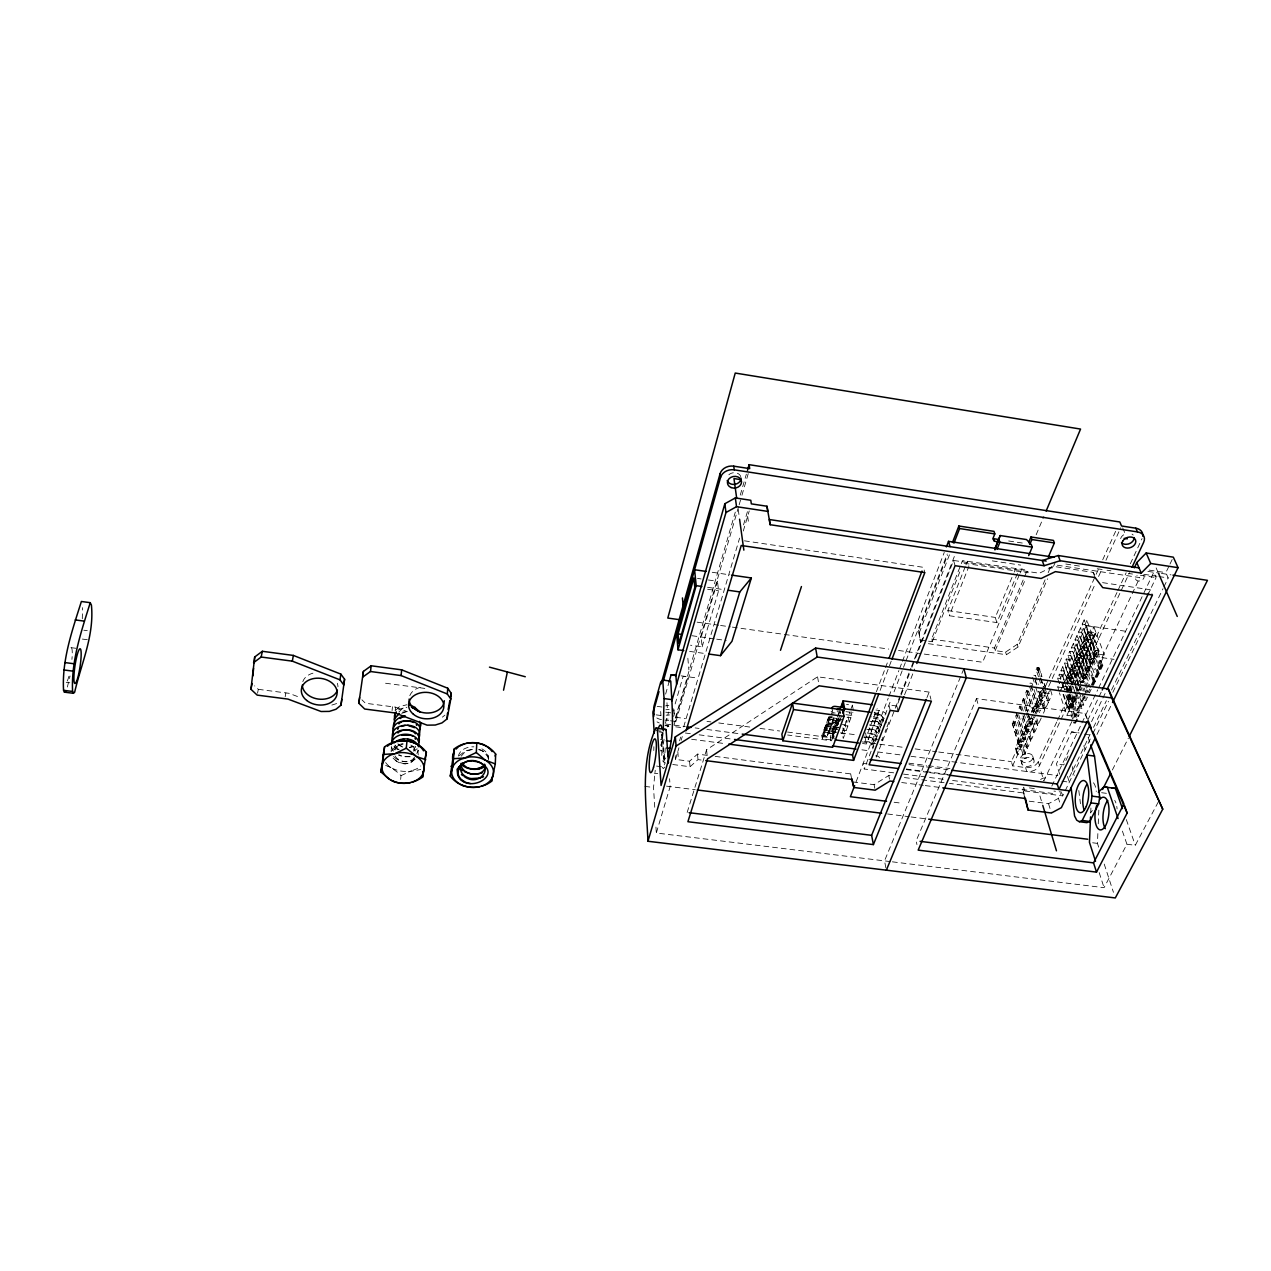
<?xml version="1.0" encoding="UTF-8"?>
<svg xmlns="http://www.w3.org/2000/svg" width="1271" height="1271" viewBox="0 0 1271 1271"><rect width="100%" height="100%" fill="white"/><g stroke="black" fill="none" stroke-linecap="round" stroke-linejoin="round"><path stroke-width="0.75" stroke-dasharray="5 3.75" d="M825.578 726.377A4.051 2.494 20.1 0 1 828.978 724.2L830.694 719.465A4.051 2.494 20.1 0 0 827.294 721.626L825.578 726.377L826.023 728.871L829.804 729.173A4.051 2.51 20.3 0 1 833.188 727.012L834.92 722.262A4.051 2.51 20.2 0 0 832.314 722.675L831.568 724.629M827.5 735.83L827.453 735.623A4.035 2.51 20.3 0 1 830.837 733.446L832.553 728.728A4.051 2.51 20.3 0 0 829.963 729.157L829.216 731.111L825.403 730.603L824.958 728.092A4.035 2.494 20.1 0 1 828.358 725.932L826.643 730.65A4.035 2.51 20.2 0 0 823.258 732.811L823.687 735.337L827.5 735.83L830.09 728.41L839.194 729.618M82.297 618.802L82.536 607.633M661.762 755.419L662.255 734.288L660.698 739.69M653.787 750.541L653.882 746.697M663.192 732.747L660.888 751.113M1090.709 813.011L1090.963 807.133M1098.684 847.153L1097.445 843.388L1097.937 831.647M1098.271 823.815L1098.843 810.12M1072.74 766.572L1072.438 769.876L1074.265 775.469M400.651 779.441L401.016 775.675L397.855 772.546L390.944 767.493L384.779 765.078M408.245 771.878L420.749 769.479M654.74 807.276L653.532 787.48L655.232 770.274M1094.903 633.482L1094.728 635.293L1088.866 634.436L1088.055 632.497L1094.903 633.482L1092.25 640.632M1091.281 641.315L1091.09 643.11L1085.259 642.268L1084.449 640.33L1091.281 641.315L1088.627 648.417L1082.813 647.575L1081.589 646.542L1084.449 640.33M395.17 711.013L395.583 707.169L365.428 703.244L361.917 699.797M1083.909 658.585L1084.099 656.789L1077.315 655.82L1074.488 661.953L1081.478 663.812L1084.099 656.789M1087.674 649.068L1087.483 650.879L1081.669 650.037L1080.874 648.099L1087.674 649.068L1085.037 656.138L1079.238 655.312L1078.03 654.279L1080.874 648.099M392.072 710.616L392.485 706.755M1080.541 664.447L1080.35 666.242L1074.567 665.432L1073.788 663.494L1080.541 664.447L1077.935 671.438L1072.168 670.627L1070.976 669.579L1073.788 663.494M1077.014 672.057L1076.823 673.852L1071.056 673.042L1070.277 671.104L1077.014 672.057L1074.424 679.016L1068.673 678.221L1067.497 677.157L1070.277 671.104M1070.023 687.118L1069.832 688.93L1064.097 688.135L1063.334 686.197L1070.023 687.118L1068.641 690.105M488.366 759.899C489.478 754.609 485.109 749.969 480.47 748.222M285.165 696.762L285.864 692.917M415.601 746.458L413.282 750.287M418.238 754.926L417.778 750.224L415.252 747.046M257.552 693.188L258.315 689.327L254.597 685.832M67.379 687.007L70.064 675.965M391.738 751.113L395.122 746.585L401.032 743.996A13.917 10.2 0.9 0 1 404.369 743.614M458.323 756.102C459.927 749.382 467.633 746.49 473.908 746.824M665.623 694.093L668.753 683.02M665.432 723.183L668.625 712.094M675.155 703.927L683.083 676.537L688.04 676.792L673.551 726.551L683.401 727.838L739.595 538.126M670.5 720.784L675.902 721.499L675.568 717.241L735.289 512.149M740.262 495.07L746.347 474.178M675.902 721.499L738.61 506.652M739.166 504.762L741.39 497.152M741.946 495.245L749.159 470.54M708.392 579.989L717.48 581.292L701.163 637.136L702.132 646.812L690.518 645.207M702.132 646.812L718.592 590.824L717.48 581.292M679.572 740.786L680.668 737.085M743.519 524.875L747.443 511.625M707.312 755.371L697.493 754.1L689.581 761.218L675.489 759.407L678.936 747.809M681.161 740.278L682.273 736.529M743.281 531.024L749.239 510.958M890.399 861.595L656.313 833.013L670.151 786.606L669.595 778.742M687.166 812.423L706.581 749.763L817.555 676.792L929.149 692.107L930.944 699.336M395.074 745.06L395.059 750.271M391.516 746.506L391.087 751.939M461.182 756.181L465.44 751.368L473.797 749.08M839.781 715.414L830.837 739.913L822.353 738.785L821.844 735.734L829.089 716.018M823.258 732.811L824.958 728.092M833.887 717.908L832.187 722.897L828.374 722.389L829.073 716.701M822.353 738.785L831.822 712.586L836.969 713.285M823.687 735.337L825.403 730.603M826.023 728.871L827.739 724.12L827.294 721.626M828.374 722.389L830.106 717.607L829.645 715.096M827.929 719.879A4.051 2.494 20.1 0 1 831.313 717.734L833.045 712.952M827.469 734.94L829.185 730.221M829.804 728.505L831.536 723.755M832.171 722.007L833.315 718.83M829.836 729.379L832.441 721.928L841.561 723.151M832.187 722.897L832.155 722.691A4.067 2.494 20.2 0 1 835.54 720.53L836.699 717.352M833.093 738.054L831.933 731.619L836.556 718.941M837.224 717.13L839.194 711.696M830.837 739.913L830.297 736.862L837.43 717.273L837.939 720.45M832.616 731.508L834.253 727.012L835.285 732.7M838.479 715.43L839.591 712.38M838.844 720.784L831.536 740.786L787.607 735.003M840.099 719.942L841.37 716.494M843.849 728.299L842.196 732.779L843.245 738.467L844.913 733.971L843.849 728.299L833.188 727.012M845.12 724.835L846.788 720.323L837.16 719.036L835.508 723.564L845.12 724.835L846.2 730.523L842.339 730.015M845.946 711.649L849.806 712.157L848.122 716.717L849.203 722.389L845.342 721.864M850.68 709.806L852.364 705.214L846.55 704.436M846.2 730.523L847.868 725.995L846.788 720.323M849.203 722.389L850.903 717.829L849.806 712.157M845.946 714.683L851.777 715.462L852.905 712.411M876.402 691.758L884.823 669.467M885.522 667.609L888.334 660.189M880.12 690.423L891.289 660.952M418.652 750.24L416.745 753.433M865.519 732.811L866.314 736.815L864.614 741.295L871.366 742.185L871.922 744.885A4.035 2.494 21.2 0 0 867.537 741.676L869.253 737.196A4.051 2.494 21.2 0 1 873.638 740.405L871.922 744.885M878.642 731.54L877.53 726.17L868.538 724.867L869.348 728.855L867.632 733.367L874.416 734.273L875.798 740.977L876.958 737.974M870.714 725.264L872.446 720.721L871.636 716.733M873.924 716.844L875.099 713.794L874.257 709.806M862.501 743.503L866.377 744.012L879.198 710.473A7.753 4.687 21 0 1 886.094 713.857M856.066 781.903L888.222 698.224M888.937 696.381L898.867 670.548M899.582 668.689L901.711 663.16M902.41 661.317L944.258 552.424M876.704 732.446L874.956 736.958A4.051 2.494 21.1 0 0 870.571 733.764L872.303 729.252A4.067 2.478 21.1 0 1 876.704 732.446L876.148 729.761L869.348 728.855M893.704 772.832L864.264 769.003L891.209 699.177M894.053 691.821L905.397 662.429M906.096 660.586L947.229 554.013M872.732 748.905L873.892 745.918M878.928 732.874L880.088 729.84M918.568 630.305L920.601 642.586L918.568 630.305L947.546 555.284M919.219 632.91L949.691 554.188M881.82 740.199L882.995 737.196M884.981 732.08L886.157 729.061M888.842 722.135L887.063 726.71L885.855 721.102M876.243 757.135L900.075 695.904M900.789 694.061L910.846 668.228M911.561 666.385L913.722 660.856M914.437 659.014L955.363 553.854M898.073 711.458L896.849 706.025L900.44 696.81M901.155 694.967L911.212 669.166M911.927 667.323L914.802 659.951M915.517 658.108L953.568 560.447L1039.328 573.237L1053.5 566.405L1093.06 572.331L1095.237 575.191M904.555 694.856L914.659 669.023M919.934 639.964L932.279 641.712L931.611 639.106L962.497 560.559L1027.286 570.218L1028.16 572.776L963.259 563.117L962.497 560.559M932.279 641.712L961.098 568.598M661.667 735.321L662.699 732.716M1017.436 573.491L996.861 622.583L949.294 615.736L947.88 610.573L965.245 566.675M965.96 564.848L967.406 561.178L968.931 566.278L949.294 615.736M926.94 697.62L929.149 692.107M963.847 668.753L884.521 860.88L885.982 868.315M996.861 622.583L995.272 617.42L1013.464 573.841M1014.226 572.029L1015.736 568.391L1016.864 571.791M1019.342 574.826L982.61 662.27L923.953 654.041M1020.105 572.999L1023.171 565.706M1036.183 534.741L1043.825 516.519M1045.08 579.83L1017.213 644.349L1005.599 652.102L995.193 650.625L994.415 648.019L1027.286 570.218M995.193 650.625L1025.856 578.21M1087.388 718.925L1085.053 713.492L976.478 698.605L916.137 840.862L916.947 844.564M1048.178 572.665L1051.276 565.5L1052.197 568.058L1048.162 567.454M1012.256 723.12L1019.183 746.363L1012.256 723.12L1013.13 721.102L1015.084 721.356L1022.043 744.599L1020.073 744.329L1019.12 746.49L1028.064 746.792L1030.749 740.929L1029.113 735.559L1022.249 732.986L1025.125 726.631L1027.19 726.329L1028.843 731.699L1026.761 732.001L1024.362 739.229L1016.482 713.587M1019.835 706.041L1019.056 708.249L1020.867 708.392L1021.789 706.311L1019.835 706.041L1020.931 709.599M1025.729 711.331L1022.329 700.496C1026.174 692.647 1027.683 709.52 1029.065 711.172M1025.729 692.854C1027.19 687.055 1030.431 694.744 1025.729 692.854L1031.941 712.57M1038.486 676.839L1036.072 669.61C1038.772 662.715 1041.489 674.377 1041.87 676.617M928.402 643.682L1006.394 654.724L1018.055 646.971L1047.542 578.813M1053.5 566.405L1055.216 562.449M1044.476 690.471L1043.475 692.743L1045.35 692.997L1043.618 687.69M1120.641 538.634L1121.26 537.204A7.086 5.291 -20.8 0 1 1127.107 533.423M1015.084 721.356L1014.163 723.421L1012.367 723.263M1025.189 698.716L1024.251 700.814L1022.329 700.496M1038.979 667.768L1038.026 669.928L1036.072 669.61M1020.613 757.897L1021.137 756.722A6.323 4.433 -13.9 0 1 1027.953 753.481L1029.494 753.671A6.323 4.433 -13.9 0 1 1032.513 758.978A6.323 4.433 -13.9 0 1 1024.966 762.568A6.323 4.433 -13.9 0 1 1020.613 757.897L1026.714 758.056L1022.662 744.552M1017.038 753.449L1015.45 748.063L1018.278 741.787L1020.327 741.486L1021.948 746.871L1019.882 747.173L1017.038 753.449L1017.61 754.259L1024.633 754.307L1027.302 748.476L1024.966 742.105L1018.834 740.548L1021.693 734.241L1023.743 733.923L1025.379 739.309L1023.314 739.611L1020.438 745.934L1021.106 746.665M1036.04 720.307L1037.724 725.677L1035.007 731.619L1027.921 731.572L1027.333 730.746L1030.241 724.327L1032.322 724.025L1030.654 718.671L1028.589 718.973L1025.681 725.376L1026.269 726.202L1033.339 726.249L1036.04 720.307L1029.145 717.718M1035.055 713.714L1037.263 708.837L1039.36 708.519L1037.66 703.181L1035.579 703.499L1032.64 709.996L1033.228 710.823L1040.345 710.87L1043.078 704.849L1036.151 702.212L1039.106 695.666L1041.203 695.364L1042.919 700.686L1040.822 701.004L1037.851 707.55L1038.439 708.392L1045.604 708.455L1048.368 702.386L1045.922 696.015L1039.694 694.379L1042.665 687.802L1044.397 693.124L1041.394 699.717L1041.982 700.559L1049.179 700.623L1051.975 694.506L1050.227 689.184M1056.709 722.071L1038.312 761.647A10.12 7.102 -13.9 0 1 1025.602 767.573L1012.606 765.873L1011.366 761.615L1032.576 714.763M1033.387 712.967L1044.81 687.738M1045.62 685.943L1095.364 576.033M1096.19 574.238L1098.637 568.82M1102.704 559.812L1115.763 530.992M1041.251 717.956L1038.518 723.946L1031.401 723.898L1030.813 723.072L1033.736 716.606M1012.606 765.873L1035.531 715.366M1036.358 713.555L1047.812 688.31M1048.639 686.499L1095.316 583.707M1098.589 576.478L1101.051 571.076M1105.961 560.257L1120.704 527.783M1015.45 748.063L1021.55 749.604L1023.028 748.905L1025.665 743.09M1027.302 748.476L1024.966 742.105L1026.444 741.406L1029.113 735.559M1030.749 740.929L1028.398 734.559L1029.875 733.86L1032.56 727.965L1031.861 726.948L1034.229 733.319L1031.528 739.229L1022.52 738.975L1023.489 736.799L1025.459 737.069L1018.436 713.857M1043.427 713.206L1044.794 710.203L1042.379 703.832L1043.872 703.101L1046.637 697.048M1048.368 702.386L1045.922 696.015L1047.447 695.285L1049.528 690.709M1059.379 683.607L1057.551 678.142L1059.331 674.218L1062.095 674.615L1065.193 683.687M1064.081 679.651L1060.999 670.58L1062.794 666.624L1065.559 667.021L1071.818 685.148L1096.142 632.815L1087.563 631.576L1060.205 691.011M1071.961 684.704L1064.478 662.969L1066.29 658.998L1069.054 659.379L1076.632 681.097M1078.698 686.054L1067.974 655.312L1069.801 651.292L1072.581 651.689L1083.416 682.416L1080.588 682.019L1069.801 651.292M1071.485 647.59L1073.328 643.555L1076.124 643.952L1087.086 674.615L1085.18 678.666L1082.336 678.269L1071.485 647.59L1074.281 647.988L1085.18 678.666M1075.044 639.821L1076.887 635.754L1079.699 636.151L1090.756 666.751L1088.85 670.85L1085.99 670.453L1075.044 639.821L1077.84 640.219L1088.85 670.85M1078.602 631.989L1080.477 627.906L1083.289 628.303L1094.474 658.855L1092.536 662.969L1089.676 662.556L1078.602 631.989L1081.414 632.402L1092.536 662.969M1082.209 624.109L1084.084 619.994L1086.896 620.407L1098.208 650.895L1096.253 655.042L1093.378 654.629L1082.209 624.109L1085.021 624.522L1096.253 655.042M1063.366 687.627L1060.3 678.539L1062.095 674.615M1068.101 683.671L1063.763 670.977L1065.559 667.021M1074.773 685.101L1067.243 663.367L1069.054 659.379M1080.89 684.64L1070.754 655.693L1072.581 651.689M1074.281 647.988L1076.124 643.952M1077.84 640.219L1079.699 636.151M1081.414 632.402L1083.289 628.303M1085.021 624.522L1086.896 620.407M1088.866 634.436L1086.403 639.79L1085.18 638.757L1088.055 632.497M1067.576 680.62L1065.209 685.752L1064.018 684.688M1068.673 678.221L1071.056 673.042M1072.168 670.627L1074.567 665.432M1075.695 663.001L1078.11 657.758L1077.315 655.82M1079.238 655.312L1081.669 650.037M1082.813 647.575L1085.259 642.268M1072.263 684.306L1069.928 677.554L1071.58 673.964L1075.568 674.536L1077.935 681.288M1078.634 658.696L1076.95 662.318L1082.304 677.475L1086.355 678.047L1088.071 674.408L1084.02 673.837L1078.634 658.696L1082.654 659.268L1089.835 679.318M1082.193 650.974L1080.509 654.629L1085.911 669.769L1089.978 670.341L1091.694 666.671L1087.626 666.099L1082.193 650.974L1086.212 651.562L1095.538 676.792M1084.084 646.891L1085.784 643.221L1089.819 643.793L1095.348 658.886L1093.616 662.572L1089.549 661.984L1091.265 658.299L1085.784 643.221M1089.39 635.389L1094.935 650.45L1093.203 654.168L1097.286 654.756L1099.034 651.038L1093.441 635.977L1089.39 635.389L1087.674 639.091L1091.725 639.678L1101.083 665.083M1067.322 684.545L1093.902 627.032L1086.181 625.92L1061.142 679.794M1076.267 684.862L1073.916 678.11L1075.568 674.536M1078.729 685.148L1073.423 669.96L1075.091 666.354L1079.095 666.925L1077.427 670.532L1082.765 685.705M1082.654 659.268L1080.97 662.89L1086.355 678.047M1086.212 651.562L1084.528 655.201L1089.978 670.341M1089.819 643.793L1088.119 647.463L1097.27 673.122M1091.725 639.678L1093.441 635.977M1024.521 796.869L1022.774 789.196L1023.727 787.162L1024.839 790.991L1023.886 793.025L949.469 783.381M1069.292 690.201L1070.96 686.594M1071.803 684.799L1095.999 632.656M1071.056 686.848L1067.767 693.95L1075.393 716.431L1066.909 715.255L1059.394 692.79M1059.236 691.265L1057.79 686.976L1060.3 681.59M1057.551 720.276L1069.261 695.078M1070.103 693.283L1073.455 686.086M1074.281 684.291L1116.955 592.54M1117.797 590.745L1126.17 572.744M1130.348 563.752L1142.057 538.57M1060.554 690.9L1063.064 685.498M1063.906 683.703L1088.246 631.544L1086.181 625.92M1025.602 767.573L1026.761 771.513A10.152 7.102 -13.9 0 0 1039.503 765.571L1072.009 695.904M1077.014 685.18L1129.506 572.649M1070.325 694.665L1073.788 704.833L1072.136 708.376L1068.133 707.82L1069.785 704.277L1066.337 694.125M1071.644 700.321L1073.312 696.746L1077.331 697.302L1075.647 700.861L1071.644 700.321L1067.02 686.769M1082.304 677.475L1084.02 673.837M1085.911 669.769L1087.626 666.099M1068.895 694.586L1072.613 705.484L1070.754 709.425L1067.942 709.043L1069.801 705.087L1066.099 694.204M1071.501 701.433L1073.36 697.445L1076.187 697.843L1074.329 701.814L1071.501 701.433L1069.038 694.173M1066.29 658.998L1076.966 689.756L1075.091 693.759L1072.597 686.515M1082.336 678.269L1084.227 674.218L1073.328 643.555M1085.99 670.453L1087.897 666.354L1076.887 635.754M1089.676 662.556L1091.598 658.442L1080.477 627.906M1093.378 654.629L1095.332 650.482L1084.084 619.994M1072.629 719.005L1068.927 708.058L1070.563 704.547L1071.946 704.738L1076.299 717.511M1073.645 697.97L1071.993 701.481L1076.966 716.066L1078.364 716.256L1080.048 712.729L1075.028 698.16L1073.645 697.97L1078.634 712.538L1076.966 716.066M1089.74 689.057L1088.04 692.663L1082.908 678.158L1084.592 674.567L1085.99 674.758L1090.518 687.436M1092.965 675.902L1089.692 666.846L1088.294 666.655L1086.594 670.278L1088.008 670.468L1089.946 675.902M1095.761 650.657L1094.045 654.343L1097.35 663.351M1066.909 715.255L1077.617 692.409M1078.428 690.661L1095.729 653.739L1104.42 654.978L1101.099 662M1071.946 704.738L1070.309 708.249L1068.927 708.058M1075.028 698.16L1073.391 701.687L1078.364 716.256M1087.515 687.42L1084.306 678.364L1085.99 674.758M1088.008 670.468L1089.692 666.846M1091.725 662.541L1093.425 658.886L1092.011 658.68L1090.311 662.334L1091.725 662.541L1094.347 669.769M1086.784 689.915L1043.888 780.839L1041.028 771.513M1098.573 664.955L1139.801 577.59L1056.09 565.039M1075.393 716.431L1087.833 690.089M1079.301 692.234L1083.718 704.96L1082.034 708.519L1080.636 708.312L1082.32 704.77L1077.903 692.044M1087.42 697.128L1085.736 700.718L1084.322 700.528L1086.022 696.937M1091.153 689.247L1089.454 692.87L1088.167 689.232M1059.696 774.277L1056.408 763.919L1071.58 731.905L1079.047 732.906M1051.816 786.098L1097.699 689.867M1098.541 688.088L1153.766 572.252L1156.07 577.59L1148.539 593.319M1068.021 756.007L1063.779 764.888L1056.408 763.919M1087.722 720.323L1101.607 691.329M1091.551 721.674L1106.135 691.345M1163.871 586.884L1168.208 577.955L1165.857 572.633L1169.177 565.754M1170.003 564.038L1173.324 557.159M1029.24 801.191L1048.543 803.685L1058.473 798.347L1061.492 792.071L1053.945 791.086M1069.483 777.121L1090.089 734.479M1093.521 727.362L1106.39 700.718M1111.537 690.058L1139.007 633.196M1024.839 790.991L1062.699 795.9L1064.367 792.469M1065.193 790.753L1091.233 736.958M1092.933 733.431L1108.503 701.274M1112.84 692.33L1163.013 588.68M1096.984 734.431L1111.648 704.277M394.598 749.763L397.41 746.252L403.304 743.948M1112.379 769.972L1128.378 738.086M892.369 861.833L1104.054 887.682L1126.932 844.23L1121.864 829.566M1126.932 844.23L1135.289 845.294L1159.327 799.999M414.282 757.516C409.945 764.046 398.824 762.282 395.059 755.975M395.805 710.124L399.618 706.517L406.799 704.77M398.872 712.03L402.129 708.853L406.911 707.264M388.179 766.175L388.529 765.698A20.987 15.316 4.3 0 1 385.653 762.568M414.68 759.375L411.216 762.441L405.147 763.855M459.308 755.705L465.329 750.78L473.797 748.953M664.765 767.128L663.319 768.59L662.239 767.271M388.068 766.143L390.944 767.493M672.772 764.522L690.042 766.731L698.001 759.613L703.832 760.36M417.158 748.762L413.631 751.129M442.372 717.146L444.929 715.144M415.299 759.041C408.547 763.776 398.22 762.155 392.993 755.832M398.554 709.822L406.259 706.946M487.667 757.945L488.509 757.405C486.571 755.991 483.314 749.588 478.325 749.588M852.793 781.935L874.083 784.668L888.763 775.517L892.671 776.025M401.016 775.675L411.534 770.687M401.684 713.349L406.466 711.76M412.821 746.22L409.564 747.348M1040.568 691.424C1043.729 697.843 1042.983 697.239 1039.916 700.591L1041.95 700.766L1038.963 691.202M1017.499 715.938L1015.593 715.637L1022.583 738.848M1036.453 708.233L1029.16 685.164L1030.066 683.067L1032.036 683.353L1039.376 706.406L1037.374 706.136L1036.389 708.376L1038.407 708.551L1031.083 685.482M1026.174 712.967L1029.574 723.803L1031.258 724.025L1023.536 698.383M414.06 746.49L409.421 747.666M413.075 770.258L415.982 769.13A20.987 15.316 4.3 0 0 420.844 765.936M331.858 705.071L336.815 703.483M402.462 712.157L407.546 711.347M409.866 756.42L403.606 756.61L398.824 754.688M1044.397 693.124L1051.26 693.458L1051.975 694.506M410.183 756.738L403.4 756.769L398.49 755.149M1032.068 711.267L1034.149 710.95M405.02 763.855L397.029 761.901L392.342 757.341M666.528 786.145L695.237 789.72M887.555 813.98L909.146 816.713M911.1 816.951L928.767 819.191M644.89 786.399L653.532 787.48M1092.647 842.784L1097.445 843.388M656.567 766.079L661.492 766.715M894.133 802.255L899.852 802.986M654.263 773.181L657.758 773.626M904.428 777.55L947.515 783.127M715.176 756.388L850.696 773.896L851.538 777.121M901.695 782.539L923.318 785.335M925.288 785.589L942.971 787.861M66.219 682.305L69.81 682.781M665.019 725.423L668.435 725.868M70.938 647.638L78.135 648.575M665.654 725.725L668.911 726.138A16.714 2.971 -82.7 0 0 667.227 727.505M1061.889 781.204L1069.34 782.173M685.355 733.017L691.265 733.796M699.129 734.829L732.557 739.198M908.844 763.172L926.464 765.476M928.418 765.746L949.945 768.558M656.265 730.523L661.476 731.19M658.918 731.905L662.112 732.334L664.352 764.935M908.987 764.618L948.007 769.718M691.646 739.277L724.82 743.599M1101.592 792.707L1106.406 793.326M867.092 763.919L863.168 763.41L864.264 769.003M906.207 769.019L923.81 771.306M925.765 771.561L949.246 774.627M906.302 769.591L927.83 772.387M929.784 772.641L949.358 775.199M1029.383 787.893L1035.055 788.64M258.315 689.327L289.01 693.315L299.988 697.461M903.522 774.103L944.734 779.457M952.599 780.473L1052.69 793.469M867.14 733.033L870.413 733.462A7.674 4.719 21.2 0 1 877.228 736.846M83.807 630.209L87.286 630.67M657.202 706.374L661.953 707.01M826.643 730.65L835.301 731.794M831.933 731.619L857.051 734.956M841.052 733.462L844.913 733.971M866.314 736.815L873.082 737.704L874.194 743.09M824.752 732.191L833.236 733.319L832.696 730.269L824.164 729.284L824.688 732.334L833.188 733.462M863.819 737.291L868.697 737.943A7.658 4.719 21.2 0 1 875.497 741.311M872.621 738.832L882.837 740.183M830.837 733.446L834.141 733.891M665.75 712.173L672.518 713.063M821.844 735.734L830.297 736.862M675.568 717.241L685.387 718.544M706.994 721.404L710.918 721.912M718.766 722.961L752.162 727.362M760.01 728.41L779.647 731M787.496 732.032L834.634 738.26M862.119 741.899L877.832 743.98M879.802 744.234L903.363 747.348M915.152 748.905L936.743 751.749M938.713 752.019L1011.366 761.615M82.393 639.075L87.62 639.758M656.201 714.874L660.952 715.509M385.574 683.242L424.832 688.421M665.098 720.069L668.705 720.546M665.686 724.041L685.323 726.631M695.126 727.918L699.05 728.426M706.898 729.459L740.262 733.844M861.929 749.842L869.777 750.875M877.625 751.908L901.171 755.006M910.989 756.293L932.58 759.121M934.535 759.391L1057.869 775.596M875.099 713.794L881.931 714.715L883.361 721.388M874.162 714.604L877.451 715.049A7.737 4.687 21 0 1 884.33 718.433M837.176 711.681L840.671 712.141M873.272 716.955L876.561 717.384A7.737 4.703 21 0 1 883.424 720.784M873.352 718.369L880.168 719.275L881.581 725.979M847.026 717.305L850.903 717.829M872.446 720.721L879.262 721.626L880.406 726.98M869.904 721.277L874.829 721.928A7.721 4.703 21.1 0 1 881.677 725.312M828.851 716.272L832.267 716.733M831.313 717.734L840.036 718.893M829.455 719.164L837.986 720.307M841.132 720.864L829.391 719.307L828.914 716.129M835.54 720.53L838.876 720.975M826.5 722.802L834.999 723.93L835.603 726.821L827.087 725.693M844.008 725.487L847.868 725.995M827.739 724.12L837.668 725.36M866.822 729.379L871.731 730.031A7.69 4.719 21.1 0 1 878.547 733.415M838.765 727.314L827.04 725.836L826.563 722.659L835.047 723.787L835.555 726.98M681.081 675.838L698.129 678.158M896.849 706.025L888.985 704.96L890.177 710.394M1084.481 734.193L1090.168 734.972M875.91 710.028L879.198 710.473M874.194 712.793L878.118 713.317L877.117 708.535M1082.32 704.77L1083.718 704.96M689.597 651.403L705.04 653.532M1069.785 704.277L1073.788 704.833M1069.801 705.087L1072.613 705.484M1076.855 689.168L1080.874 689.724M691.917 635.722L714.81 638.916M716.717 639.17L726.249 640.505M1057.79 686.976L1065.686 688.088L1067.147 692.361M1076.966 689.756L1079.794 690.153M1077.268 690.217L1078.666 690.407M1064.621 689.041L1068.593 689.581M1064.478 662.969L1067.243 663.367M1087.897 666.354L1090.756 666.751M1070.976 669.579L1077.729 670.532M1060.999 670.58L1063.763 670.977M1084.227 674.218L1087.086 674.615M697.144 622.17L718.639 625.189M720.593 625.475L730.38 626.841M732.334 627.111L888.763 649.084M898.533 650.466L921.999 653.755M1082.908 678.158L1084.306 678.364M1067.497 677.157L1074.217 678.094M1069.928 677.554L1073.916 678.11M1066.798 678.682L1073.518 679.62L1073.312 681.415L1069.483 680.875M1057.551 678.142L1060.3 678.539M1080.414 681.526L1084.465 682.098L1079.095 666.925M1033.831 675.266L1035.5 675.584M1080.906 682.416L1082.32 682.622M1081.589 646.542L1088.405 647.511M1095.332 650.482L1098.208 650.895M1094.935 650.45L1099.034 651.038M1075.917 653.914L1114.047 659.347M1091.265 658.299L1095.348 658.886M1067.974 655.312L1070.754 655.693M1078.11 657.758L1095.237 660.189M931.611 639.106L994.415 648.019M1074.488 661.953L1081.256 662.906M712.221 572.284L729.84 574.842M947.88 610.573L995.272 617.42M697.493 578.416L701.131 578.941M1085.18 638.757L1092.011 639.742M1083.956 639.424L1092.504 640.648M707.566 587.297L724.629 589.744M707.613 589.251L718.592 590.824M1085.72 625.475L1125.677 631.258M744.425 540.826L923.429 567.327L924.827 572.57M992.317 560.876L1020.645 565.102M1102.577 582.642L1150.239 589.744L1152.463 595.003M1008.681 540.969L1023.759 543.257M1149.159 570.107L1165.857 572.633M1147.904 571.378L1159.517 573.126M1161.44 573.412L1171.02 574.857M1143.995 574.317L1157.023 576.271M1158.898 576.557L1168.208 577.955M1065.813 564.038L1079.556 566.103M1097.207 568.757L1105.055 569.932M1107.009 570.218L1110.933 570.806M1128.6 573.459L1132.525 574.047M1140.373 575.223L1156.07 577.59M1071.58 731.905L1078.952 733.208M478.96 749.572C483.79 750.716 489.081 754.466 488.89 759.947M402.621 747.078L396.647 744.075M395.583 707.169L406.243 711.236M402.017 746.538L397.871 743.805M392.294 768.272L395.217 769.591A20.987 15.316 4.3 0 0 408.309 771.211L408.356 771.815M410.835 745.044L412.773 746.252M397.505 749.652L393.978 746.49M398.284 749.27L395.535 745.6M662.652 760.836L665.083 763.537L664.431 754.18L660.809 750.144M413.552 746.967L415.188 751.129M1026.015 731.27L1021.662 717.003M1029.462 723.644C1029.748 720.149 1034.848 723.342 1031.194 718.179M1039.98 700.448L1035.436 686.276M1043.523 692.616L1041.807 687.309M1037.724 725.677L1035.341 719.307L1036.834 718.592L1038.518 723.946M1038.836 711.585L1039.551 712.602M393.486 751.145L391.579 747.253M1156.133 567.899L1157.69 571.505M1122.706 527.878L1125.788 535.186M1093.06 572.331L1095.094 577.558M1093.902 627.032L1104.42 654.978M1102.513 665.273L1097.191 650.863L1095.459 654.533L1098.78 663.557M1093.425 658.886L1096.063 666.115M1088.294 666.655L1092.186 677.507M1084.592 674.567L1089.104 687.246M1084.227 688.056L1085.513 691.694M1082.828 687.865L1084.099 691.488M1080.636 686.181L1085.736 700.718M1126.313 819.604L1135.289 845.294M1079.238 685.99L1084.322 700.528M1076.855 686.547L1079.19 693.315M1085.053 713.492L1088.183 722.548M1075.409 686.912L1077.919 694.157M1076.998 693.966L1082.034 708.519M1072.835 685.99L1075.171 692.759M1075.6 693.759L1080.636 708.312M1070.42 685.641L1071.58 689.025M1073.916 695.793L1075.647 700.861M1088.135 737.545L1090.057 743.106M1069.832 686.594L1072.152 693.362M1062.794 666.624L1067.147 679.318M1069.642 686.578L1072.12 693.823M1068.736 685.482L1071.215 692.743M1071.834 694.57L1074.329 701.814M1066.56 686.912L1068.418 692.361M1065.797 685.498L1068.275 692.774M1067.529 694.808L1072.136 708.376M1070.563 704.547L1074.901 717.305M1083.798 745.807L1085.069 749.509M1059.331 674.218L1062.413 683.305M1063.033 685.117L1065.495 692.377M1065.829 694.887L1073.391 717.368M1063.557 694.268L1068.133 707.82M1063.049 694.506L1067.942 709.043M1104.213 864.073L1113.444 892.306M1044.174 683.687L1045.334 687.23M1038.915 667.672L1041.807 676.506M1044.111 683.576L1045.255 687.118M1047.447 695.285L1049.179 700.623M1044.778 687.484L1046.51 692.806M1037.311 667.45L1040.186 676.283M1040.774 678.047L1043.65 686.896M1037.867 670.008L1040.329 677.014M1040.742 678.857L1043.205 685.847M1036.993 667.497L1039.869 676.331M1040.441 678.094L1043.316 686.944M1038.947 678.46L1041.346 685.689M1099.193 872.589L1104.054 887.682M1035.42 675.489L1038.359 684.449M1043.872 703.101L1045.604 708.455M1067.465 776.374L1069.88 783.842M1036.818 684.815L1034.546 677.729L1036.675 684.894M1038.629 691.249L1041.791 700.845M1043.078 704.849L1044.794 710.203M1039.106 695.666L1040.822 701.004M1032.608 677.411L1034.991 684.656M1030.94 685.546L1038.264 708.63M1017.213 644.349L1018.055 646.971M1035.579 703.499L1037.263 708.837M1061.889 793.342L1062.699 795.9M1028.525 690.947L1035.865 714.159M1026.952 690.741L1034.181 713.825M1026.634 690.789L1033.863 713.889M1058.473 798.347L1059.633 802.065M1033.339 726.249L1035.007 731.619M1024.092 700.877L1027.413 711.569M1027.953 713.349L1031.258 724.025M1032.56 727.965L1034.229 733.319M1023.219 698.43L1027.079 710.902M1027.619 712.681L1030.813 723.072M1028.589 718.973L1030.241 724.327M1005.599 652.102L1006.394 654.724M1021.725 706.215L1023.441 711.665M1023.918 713.333L1028.906 729.49L1026.92 729.22L1025.951 731.397L1027.81 731.651L1022.504 713.746M1029.875 733.86L1031.528 739.229M1038.312 761.647L1039.503 765.571M1020.152 705.993L1021.963 711.967M1023.107 716.733L1027.333 730.746M1025.125 726.631L1026.761 732.001M1048.543 803.685L1051.387 813.011M1032.624 755.895L1033.816 759.82M1026.444 741.406L1028.064 746.792M1016.784 713.539L1024.521 739.15M1021.693 734.241L1023.314 739.611M1039.932 795.948L1042.204 803.51M1023.028 748.905L1024.633 754.307M1013.448 721.054L1021.026 746.744M1013.13 721.102L1020.438 745.934M1021.55 749.604L1023.155 754.99M1018.278 741.787L1019.882 747.173M1020.82 760.201L1021.979 764.125M1016.022 748.873L1017.61 754.259M1022.774 789.196L1024.966 796.695M953.568 560.447L955.077 565.69M976.478 698.605L978.495 705.834M888.763 775.517L889.525 779.187M864.788 735.973L866.377 744.012M874.083 784.668L874.813 788.338M852.364 705.214L853.477 710.87M851.046 711.696L851.777 715.462M839.829 710.711L840.385 713.746M850.696 773.896L851.713 779.409M838.892 718.56L839.464 721.658M832.012 708.551L832.473 711.045M832.632 730.412L833.633 737.196M817.555 676.792L819.144 685.832M747.65 516.264L748.397 521.46M738.244 509.528L739.309 517.265M1078.809 790.514L1080.461 803.749M706.581 749.763L707.47 758.946M697.493 754.1L698.001 759.613M687.849 658.235L688.898 669.912M689.581 761.218L690.042 766.731M677.808 751.558L678.237 757.071M673.9 709.981L674.202 713.905M675.187 755.578L675.489 759.407M666.957 702.704L667.513 710.41M660.682 711.506L660.952 715.351M655.947 827.071L656.313 833.013M414.489 757.929A10.502 7.658 4.3 0 1 403.558 763.744A10.502 7.658 4.3 0 1 393.74 756.277M398.014 749.715A10.502 7.658 4.3 0 1 399.126 749.239M302.816 681.653A17.889 13.33 7.6 0 1 315.24 672.693M337.308 683.29A17.889 13.33 7.6 0 1 337.959 686.785M409.802 695.666A17.603 13.203 4.1 0 1 422.496 686.848M71.589 647.956A17.572 2.669 -81.4 0 1 71.923 659.395M68.92 676.315A17.572 2.669 -81.4 0 1 67.029 681.367M661.921 734.86A16.73 2.892 -82.7 0 1 661.079 743.424M665.861 757.897A16.714 2.971 -82.7 0 1 663.017 754.577A16.714 2.971 -82.7 0 1 664.526 736.64M1093.457 782.777A16.126 6.609 -83.8 0 1 1096.253 791.531M1092.345 810.469A16.126 6.609 -83.8 0 1 1090.629 812.519M665.178 747.92A17.063 3.003 -82.8 0 1 663.176 764.967M660.713 745.41A17.063 3.003 -82.8 0 1 664.209 740.405M1114.699 800.38A16.412 6.927 -84.1 0 1 1115.922 802.97M1116.764 806.354A16.412 6.927 -84.1 0 1 1117.066 808.96M1143.185 574.969A4.449 3.273 -20.1 0 1 1142.486 579.798A4.449 3.273 -20.1 0 1 1136.401 580.212A4.449 3.273 -20.1 0 1 1137.1 575.382M831.075 711.617A4.067 2.494 20 0 1 832.696 711.172M873.447 725.519A7.705 4.703 21.1 0 1 880.295 728.903M1040.647 779.647A4.004 2.78 -13.9 0 1 1044.714 777.979A4.004 2.78 -13.9 0 1 1047.765 779.854M875.671 755.895A4.02 2.892 -10.1 0 1 879.453 757.818M728.855 474.766A7.086 5.847 -8.7 0 1 735.639 472.78M737.355 473.241A7.086 5.847 -8.7 0 1 740.755 476.593M1132.048 534.122A7.086 5.291 -20.8 0 1 1133.192 535.043M673.614 708.757A6.403 4.798 -4.1 0 1 673.757 711.236M669.467 714.922A6.403 4.798 -4.1 0 1 666.163 715.144M665.575 705.882A6.403 4.798 -4.1 0 1 668.88 705.659M673.916 712.681A6.419 4.814 -4.1 0 1 673.503 716.367M668.117 719.132A6.419 4.814 -4.1 0 1 666.449 719.068M665.845 709.806A6.419 4.814 -4.1 0 1 669.166 709.583M661.492 719.593A10.263 7.705 -3.9 0 1 655.058 716.447M659.252 722.929A10.295 7.705 -3.9 0 1 657.043 721.864M834.316 726.44L832.457 731.54L833.569 737.768L835.444 732.668L834.316 726.44M837.224 718.465L835.349 723.596L836.493 729.808L838.367 724.677L837.224 718.465M875.417 721.118L873.67 725.662A4.067 2.478 21.1 0 1 878.086 728.855L879.834 724.311A4.083 2.478 21 0 0 875.417 721.118M878.054 714.191L876.307 718.766A4.083 2.478 21 0 1 880.739 721.96L882.503 717.384A4.083 2.478 21 0 0 878.054 714.191M1022.313 760.646L1021.773 761.822A6.339 4.433 -13.9 0 0 1026.142 766.492A6.339 4.433 -13.9 0 0 1033.704 762.902A6.339 4.433 -13.9 0 0 1030.686 757.595L1029.145 757.405A6.339 4.433 -13.9 0 0 1022.313 760.646M488.286 756.166L487.397 756.817L488.302 756.277"/><path stroke-width="1.5" d="M63.55 690.312C61.802 659.713 72.304 630.225 81.376 601.485L90.241 602.676L91.417 605.107C94.419 635.452 81.296 663.383 74.655 692.218L73.416 693.299L64.408 692.155L63.55 690.312L72.59 691.472L73.416 693.299M72.59 691.472C71.033 660.92 81.328 631.449 90.241 602.676M668.053 755.911C674.996 731.826 671.962 705.866 670.77 681.129L662.731 680.049L660.761 681.939L654.041 705.961L653.04 714.461L654.231 733.24M663.24 730.857L664.066 698.573L662.731 680.049M384.541 746.919L381.983 768.526A21.146 15.347 4.2 0 0 387.274 777.63C397.299 786.098 412.408 784.445 422.592 777.137L426.373 752.21C416.554 739.166 397.346 737.069 384.541 746.919L380.887 771.942L389.704 779.409M383.222 755.371L383.27 754.148M495.293 763.935L495.674 754.1C486.03 741.072 466.965 739.087 454.303 748.841L450.268 776.12C459.959 788.926 478.992 790.927 491.591 781.268L495.293 763.935L485.061 760.058L476.307 752.496L476.816 742.677M491.591 781.268L491.75 777.328M1090.534 816.919L1089.454 842.371L1095.538 861.261M424.085 770.051L424.101 767.589A21.146 15.347 4.2 0 0 418.969 758.406L406.291 748.19L407.006 740.723M450.268 776.12L452.826 766.683L454.303 748.841M451.698 770.258L451.65 772.72A21.003 15.284 2.1 0 0 456.607 781.776L458.974 783.556M452.635 756.007L452.587 758.453A20.813 15.252 2.2 0 0 453.064 760.9M450.808 699.018L451.205 693.267L447.742 688.231L401.684 669.849L371.196 665.782L363.411 671.39L358.835 703.276L364.698 709.027L394.979 712.936L427.088 725.153L435.27 725.042L441.943 722.929L447.074 718.909L450.808 699.018L447.313 693.982L401.08 675.568L370.481 671.517L362.664 677.125L363.411 671.39M447.074 718.909L447.487 713.142M447.313 693.982L447.742 688.231M467.807 768.351L477.96 769.289L484.855 765.428L482.424 766.953A12.265 8.357 6.7 0 1 480.406 768.177A12.249 8.547 8.4 0 1 478.071 768.955A12.249 8.69 9.2 0 1 474.162 769.336A12.249 8.865 9.7 0 1 471.477 769.066A12.249 9.119 9.8 0 1 467.649 767.827A12.249 9.278 9.3 0 1 465.408 766.524M422.592 777.137L423.068 771.513M493.482 774.23L493.577 771.799A21.003 15.284 2.1 0 0 488.763 762.664L486.38 760.852M250.943 689.279L254.708 656.98L262.319 651.292L293.347 655.423L340.835 674.107L344.584 679.238L340.978 705.183L335.989 709.25L329.348 711.395L321.07 711.506L287.993 699.098L257.171 695.11L250.943 689.279L252.119 683.512M252.865 675.934L253.596 668.355M254.152 662.668L254.708 656.98M395.376 716.574L394.868 712.618M401.08 675.568L401.684 669.849M457.099 769.114L457.655 774.547M470.318 783.508C446.089 779.663 461.278 753.306 479.787 762.441C504.333 775.183 467.061 794.677 458.275 775.85M370.481 671.517L371.196 665.782M358.835 703.276L359.582 697.509M340.978 705.183L341.788 699.4M344.584 679.238L343.774 684.99L340.008 679.858L292.33 661.158L261.175 657.028L253.533 662.715M340.008 679.858L340.835 674.107M1079.301 821.686L1082.225 820.462L1090.995 802.891L1092.027 796.123L1086.943 755.069L1094.506 756.086L1099.701 797.124L1098.652 803.892L1089.835 821.447L1086.88 822.655L1079.301 821.686L1076.728 820.208L1074.567 815.998L1071.103 787.655M476.355 768.923L482.424 766.953A12.265 8.262 5.3 0 0 483.917 765.603A12.265 8.198 3.9 0 0 484.473 764.792M423.863 765.46L424.133 763.712M391.357 744.504C392.818 729.84 422.179 731.238 418.62 746.697C414.854 737.418 400.889 736.719 394.042 742.931M381.951 766.048L380.887 771.942M412.328 753.767L415.156 755.784M292.33 661.158L293.347 655.423M451.936 769.034L452.826 766.683A21.003 15.284 2.1 0 1 461.071 759.168L468.935 757.023A21.003 15.284 2.1 0 1 482.17 758.708L485.061 760.058M448.155 709.52L449.855 700.496M450.522 696.889L451.205 693.267M425.086 758.167L426.373 752.21M261.175 657.028L262.319 651.292M503.538 690.201L507.383 671.946M994.939 549.914L1000.182 535.552L1026.507 539.555L1031.353 544.655L1032.227 547.134L1028.684 555.57M473.146 761.186C497.104 762.95 480.454 788.655 464.106 776.422M653.675 716.637A10.295 7.705 -3.9 0 1 653.882 714.62L653.628 710.696L658.982 691.599M661.127 683.957L720.037 473.829A11.391 9.421 -8.6 0 1 733.748 466.171L749.715 468.634L749.112 464.678L1119.83 521.984L1121.53 525.987L1135.829 528.196A11.375 8.484 -20.9 0 1 1142.772 536.251M663.414 680.7L720.514 477.499L720.037 473.829M678.079 633.911L693.871 577.892L694.808 587.409L678.905 643.587L678.079 633.911L681.923 634.451M683.798 650.593L677.999 649.799L696.19 585.661L694.586 569.742L706.342 571.442M668.991 682.225L671.056 674.917L675.854 675.139L724.851 503.729L735.337 497.93L750.796 500.281L751.336 503.872L766.985 506.239L770.162 524.716L1044.095 565.722L1060.125 560.733L1141.247 573.11L1150.716 563.482L1178.058 567.676L1112.506 702.498M495.039 756.054L495.674 754.1M671.819 700.988L725.979 512.499L724.851 503.729M383.461 752.925L384.271 750.541M747.459 470.381L749.112 464.678M382.158 764.808L382.968 762.441A21.146 15.347 4.2 0 1 391.023 754.895L398.84 752.75A21.146 15.347 4.2 0 1 412.217 754.434L412.424 753.846M675.346 736.862L661.079 785.462L657.329 728.426L655.852 728.188C639.869 763.347 646.431 803.987 647.956 841.259L1115.303 897.946L1162.743 809.166L1108.344 688.93L815.617 648.051L675.346 736.862L676.061 746.045L647.956 841.259M686.102 730.698L741.247 545.481L924.827 572.57L891.988 659.109M708.9 654.057L720.482 655.661L739.801 591.921L751.368 577.971L731.794 575.128M751.368 577.971L731.969 641.299L720.482 655.661M423.863 771.275L423.005 773.642A21.146 15.347 4.2 0 1 414.934 781.061L412.011 782.173M452.873 754.799L453.747 752.432A20.813 15.252 2.2 0 1 454.383 751.288M780.489 650.307L801.445 586.551M493.212 775.453L492.29 777.804A21.003 15.284 2.1 0 1 484.013 785.192L481.074 786.288M792.532 703.085L781.887 734.241L782.841 740.755L832.68 747.3L844.071 716.336L842.848 709.854L792.532 703.085L793.549 709.568L782.841 740.755M840.512 708.074L843.166 700.829L872.526 704.801M841.481 706.803L842.737 703.34L843.912 709.536L842.641 712.999M841.561 706.978L842.673 703.912M843.356 712.443L844.675 708.821L843.166 700.829M421.066 722.659L420.018 724.851M728.712 744.107L853.572 760.392L852.539 754.91L875.703 693.616M889.033 658.33L922.015 571.044M419.033 742.057C422.893 725.233 389.053 725.757 392.072 742.598M853.572 760.392L878.722 694.109M854.652 785.589L850.378 796.695L886.523 801.286M946.387 546.895L948.516 541.351L1054.072 557.254M952.487 542.479L958.842 526.019L993.986 531.357L994.812 533.899L992.826 538.825L994.446 541.239L998.212 541.811M953.933 543.194L959.605 528.545L958.842 526.019M903.84 696.699L898.073 711.458L890.177 710.394L869.126 764.745L898.47 768.574M916.836 663.478L955.077 565.69L1041.171 578.48L1055.391 571.632L1095.094 577.558L1102.72 587.615L1152.463 595.003L1106.993 689.565M873.399 844.595L931.405 701.147L819.144 685.832L707.47 758.946L687.913 821.717L873.399 844.595L871.62 835.333L926.209 699.447M994.716 549.056L1000.182 535.552M997.115 549.024L999.88 542.256L999.054 539.762M886.348 870.174L966.325 677.745L963.847 668.753M1030.956 536.982L1028.906 541.875L1029.796 544.417L1031.845 539.524L1030.956 536.982L1053.437 540.397L1054.374 542.939L1048.257 557.191M1046.128 511.053L1080.557 429.074L735.242 373.054L667.799 618.056L679.54 619.692M1132.016 567.295L1143.678 542.288A11.407 8.5 -20.9 0 0 1137.434 531.898L1135.829 528.196M1134.32 567.867L1136.798 562.576L1146.172 552.98L1173.324 557.159L1178.058 567.676M1092.186 677.507L1093.489 681.113L1091.773 684.751L1093.203 684.958L1094.919 681.32L1093.616 677.697M1099.336 668.768L1101.083 665.083L1102.513 665.273L1100.765 668.959L1099.336 668.768L1098.017 665.162M1076.918 719.322L1075.25 722.834L1073.852 722.643M1098.7 673.328L1096.968 676.982L1095.538 676.792L1097.27 673.122L1098.7 673.328L1097.381 669.722M1056.964 784.541L1087.102 721.61M1102.243 689.994L1148.539 593.319M1089.835 725.248L1058.95 789.466L1057.234 783.985L951.9 770.226M1095.252 737.974L1061.38 807.657L1051.387 813.011L1028.096 810.024L1024.521 796.869M1102.608 789.482L1110.6 773.531M1129.268 736.306L1207.45 580.339L1172.942 575.143M1096.508 872.128L1127.139 813.059L1088.183 722.548L979.004 707.645L918.17 850.124L1096.508 872.128L1093.537 862.882L1123.914 803.892L1092.822 731.572M464.137 781.395C452.174 775.866 460.038 759.693 471.589 761.186M419.621 729.379L420.876 724.835L419.605 721.372M418.81 738.515C425.849 720.435 386.924 720.879 392.977 739.325M396.361 711.903L394.471 715.652L394.471 719.736M1098.382 792.278L1103.832 786.86L1115.414 788.433L1122.468 808.61M418.381 734.924C428.724 716.796 387.115 715.287 393.47 734.717M397.632 729.268L398.395 728.426M398.872 723.85L399.761 723.088M397.934 733.033L398.824 732.271M64.408 692.155L65.695 691.074M485.141 766.381L481.137 768.494L477.705 768.685M400.222 718.544L401.223 717.877M397.887 741.565L398.903 740.882M399.428 713.46L394.423 718.862L394.423 725.598M676.061 746.045L817.221 657.028L1111.664 697.938L1162.743 809.166M476.307 752.496L465.647 757.595M406.291 748.19L395.551 753.322M725.979 512.499L736.545 506.684L767.811 511.403L766.985 506.239M482.154 777.407L483.488 776.692M400.762 722.421L401.874 721.849M399.841 731.603L402.129 730.555M458.227 768.034L459.085 767.652L458.259 767.938M480.915 773.229L482.376 772.641M402.319 717.305L404.75 716.494M401.414 726.424L405.131 725.391M400.015 740.31L403.765 739.261M458.926 766.89L459.816 766.556L458.974 766.81M395.217 741.867L392.262 743.011A20.987 15.316 4.3 0 0 387.401 746.268M464.9 743.805L461.929 744.933A20.813 15.252 2.2 0 0 459.276 746.411M393.851 781.506L393.994 781.522A21.146 15.347 4.2 0 0 407.197 783.158L407.308 783.174M1139.038 567.899L1058.219 555.522L1042.236 560.495L1044.095 565.722M459.784 765.825L460.706 765.539L459.864 765.73M480.692 777.995L470.953 778.615M403.05 721.388L408.182 720.721L413.996 722.484M401.668 735.194L410.597 735.258M396.774 741.438L400.047 740.866A20.987 15.316 4.3 0 1 413.297 742.55L416.237 743.9M466.457 743.376L469.714 742.804A20.813 15.252 2.2 0 1 482.837 744.488L483.107 744.536M410.454 782.602L407.419 783.158M479.358 773.689L470.826 773.96L464.392 771.672M479.501 786.717L476.244 787.273A21.003 15.284 2.1 0 1 463.184 785.653L463.009 785.637M393.978 753.751L383.715 754.402M464.058 758.04L453.668 758.676M403.384 730.221L408.595 730.031L413.154 731.651M405.37 715.986C399.015 716.367 391.865 721.817 393.517 728.807M476.212 768.971L471.08 769.225M463.089 785.669L460.309 784.334M483.028 744.488L485.713 745.839M407.737 725.296L414.473 727.695M689.12 812.677L871.62 835.333M920.045 841.338L1093.537 862.882M697.207 789.974L881.677 813.249M928.767 819.191L1087.722 839.241M1082.225 820.462L1089.835 821.447M63.82 669.96L72.94 671.136M666.925 748.015L670.23 748.444M1090.995 802.891L1098.652 803.892M893.847 781.522L889.907 781.03L875.179 790.181L853.826 787.448L851.713 779.409L705.77 760.614M942.971 787.861L1025.49 798.522L1028.096 810.024M655.852 728.188L666.068 729.57L668.467 762.997M734.527 739.452L852.539 754.91M869.984 759.518L901.187 763.585M949.358 775.199L1069.547 790.848M64.821 662.556L73.94 663.748M666.306 740.771L671.263 741.422M1092.027 796.123L1099.701 797.124M835.317 739.913L858.624 742.995M687.277 726.885L691.202 727.393M742.232 734.114L783.429 739.531M832.489 745.966L856.05 749.064M843.007 709.663L837.065 709.615A4.083 2.494 20.1 0 1 839.67 709.202M793.549 709.568L844.071 716.336M75.196 619.914L84.172 621.106M664.066 698.573L672.2 699.67M671.056 674.917L676.204 675.616M844.166 707.582L835.412 706.406A4.083 2.494 20 0 0 832.012 708.551M844.675 708.821L870.254 712.268M1093.489 681.113L1094.919 681.32M696.19 585.661L701.878 586.487M728.426 590.284L739.801 591.921M1103.832 786.86L1107.327 787.369L1118.067 818.556M1111.903 787.909L1115.414 788.433M999.26 539.555L993.62 538.697L994.446 541.239M999.88 542.256L1032.227 547.134M1046.192 561.083L769.336 519.521L770.162 524.716M740.834 479.628L733.971 478.579L736.64 497.914M1124.152 538.348L1127.329 538.84M959.605 528.545L994.812 533.899M1031.845 539.524L1054.374 542.939M720.514 477.499A11.423 9.421 -8.6 0 1 734.257 469.841L1137.434 531.898M664.558 729.316L666.068 729.57M450.935 766.254L452.111 766.477M425.753 759.693L416.523 756.595M407.705 739.293L413.202 741.565M411.391 707.105L416.062 708.63L420.399 712.332M409.77 705.087L414.87 707.2L418.223 711.553M489.462 667.148L525.288 676.744M420.304 746.617L417.587 744.711M411.995 707.566L414.251 708.392M467.728 768.304L465.837 767.462M393.994 781.522L391.071 780.203M420.399 746.697L420.002 746.522A20.987 15.316 4.3 0 1 423.545 750.843M411.709 735.718L412.725 736.274M464.868 767.033L462.199 765.285M487.031 746.633L489.367 748.428A20.813 15.252 2.2 0 1 492.084 751.59M415.252 708.948L416.141 709.583M461.452 774.563L462.723 775.548M461.738 769.797L462.994 770.782M465.377 766.54L461.945 763.204M414.044 732.287L415.458 733.78M415.029 738.403L415.522 739.229M416.284 724.613L416.761 725.439M395.646 716.351L394.741 713.873M1158.485 573.3L1177.248 616.451M1146.172 552.98L1150.716 563.482M1088.167 720.736L1091.265 727.965M1136.798 562.576L1141.247 573.11M1108.344 688.93L1111.664 697.938M1058.219 555.522L1060.125 560.733M1124.549 805.719L1127.139 813.059M1090.693 744.949L1094.506 756.086M1042.776 805.401L1056.455 850.807M948.516 541.351L950.057 546.657M851.951 778.726L853.826 787.448M815.617 648.051L817.221 657.028M733.748 466.171L734.257 469.841M739.579 519.204L743.853 550.136M735.337 497.93L736.545 506.684M682.432 597.926L683.131 605.711M676.649 633.594L677.999 649.799M675.854 675.139L676.601 684.338M456.003 749.159A20.813 15.252 2.2 0 1 458.084 747.253M470.969 778.583A12.313 9.135 9.7 0 1 467.108 777.344A12.313 9.294 9.2 0 1 464.868 776.025A12.313 9.501 7.8 0 1 462.946 774.42A12.329 9.644 5.6 0 1 461.58 772.498A12.329 9.691 3.9 0 1 460.785 770.401A12.329 9.707 2 0 1 460.706 767.16A12.329 9.675 -0.8 0 1 461.421 765.063A12.329 9.596 -2.4 0 1 462.708 763.156M471.207 773.88A12.281 8.945 9.8 0 0 475.275 774.15A12.281 8.786 9.5 0 0 477.88 773.769A12.297 8.611 8.8 0 0 480.231 772.975A12.297 8.404 7.3 0 0 483.044 771.132A12.297 8.293 6 0 0 484.299 769.559A12.297 8.23 4.6 0 0 484.998 767.811A12.313 8.182 2.2 0 0 485.109 766.906M471.223 773.801A12.281 9.119 9.7 0 1 467.378 772.577A12.281 9.278 9.3 0 1 465.138 771.259A12.281 9.421 8.4 0 1 463.28 769.622A12.281 9.596 6.4 0 1 461.437 766.683A12.281 9.66 4.7 0 1 460.912 764.554A12.281 9.691 2.9 0 1 460.865 763.474M484.553 764.189A12.313 8.198 0.7 0 1 484.887 765.078M337.403 690.217A17.889 13.33 7.6 0 1 318.084 699.034A17.889 13.33 7.6 0 1 302.307 685.101M444.294 700.718A17.603 13.203 4.1 0 1 426.357 713.015A17.603 13.203 4.1 0 1 409.135 699.066M658.187 728.696A16.73 2.892 -82.7 0 1 661.794 728.14M1084.274 810.135A16.126 6.609 -83.8 0 1 1086.689 784.811M1099.701 799.459A16.428 6.863 -84 0 1 1109.011 810.612A16.428 6.863 -84 0 1 1099.431 829.677A16.428 6.863 -84 0 1 1096.698 805.449M1105.325 828.692A16.412 6.927 -84.1 0 1 1107.724 800.508M741.025 478.087A7.086 5.847 -8.7 0 1 735.067 484.315A7.086 5.847 -8.7 0 1 727.203 480.565M1134.209 537.585A7.086 5.291 -20.8 0 1 1125.772 544.353L1124.088 544.115A7.086 5.291 -20.8 0 1 1121.499 542.606M653.898 714.667A10.263 7.705 -3.9 0 1 653.628 710.696M1122.817 540.922L1122.198 542.352A7.102 5.291 -20.7 0 0 1125.661 547.849L1127.345 548.087A7.102 5.291 -20.7 0 0 1135.464 543.21A7.102 5.291 -20.7 0 0 1131.619 537.109A7.102 5.291 -20.7 0 0 1122.817 540.922M458.529 768.796L457.719 769.225L458.529 768.796M306.708 700.464A17.969 13.346 7.6 0 0 336.561 695.984A17.969 13.346 7.6 0 0 314.414 678.428A17.969 13.346 7.6 0 0 306.708 700.464M413.425 714.286A17.667 13.218 4.1 0 0 443.15 709.854A17.667 13.218 4.1 0 0 422.099 692.584A17.667 13.218 4.1 0 0 413.425 714.286M77.785 677.681A17.556 2.574 -81.5 0 0 80.55 649.131A17.556 2.574 -81.5 0 0 74.258 671.644A17.556 2.574 -81.5 0 0 77.785 677.681M1086.308 806.386A16.126 6.546 -83.8 0 0 1084.306 780.68A16.126 6.546 -83.8 0 0 1075.33 802.716A16.126 6.546 -83.8 0 0 1086.308 806.386M653.532 767.271A17.079 2.923 -82.8 0 0 655.455 739.261A17.079 2.923 -82.8 0 0 649.354 760.852A17.079 2.923 -82.8 0 0 653.532 767.271M731.079 487.556A7.102 5.862 -8.7 0 0 741.549 481.773A7.102 5.862 -8.7 0 0 730.809 477.388A7.102 5.862 -8.7 0 0 731.079 487.556"/></g></svg>
